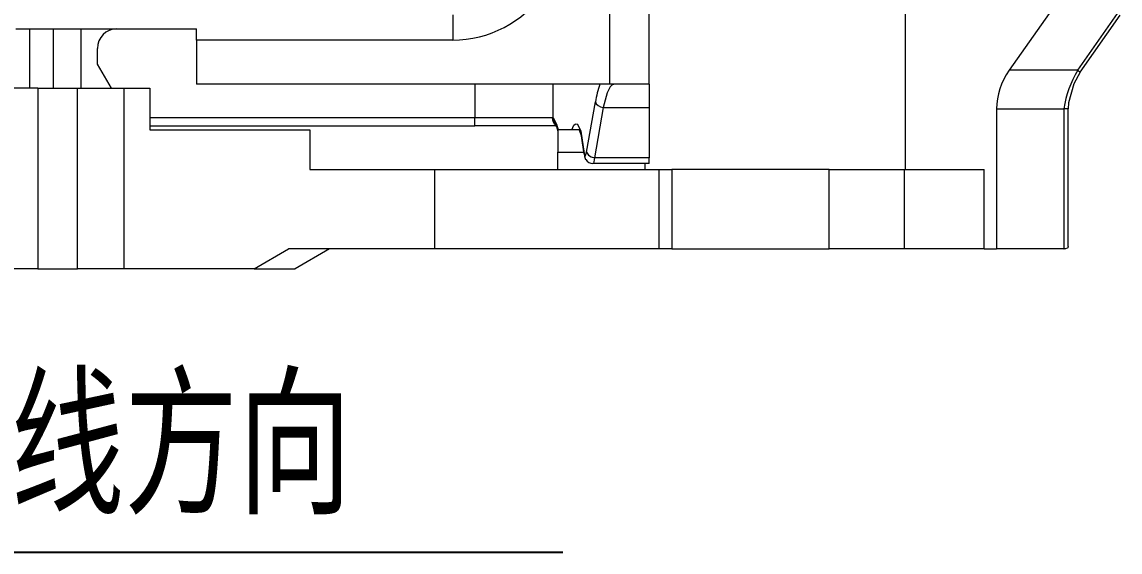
# Model space of a CAD drawing. Header units: inches. Extents: x 47316 to 59086, y 3141 to 11743.
# Drawn here: x 54133.5 to 54161.16, y 9602.85 to 9616.21 of the extents above; entities that cross this region are included whole.
import ezdxf

# ---------------------------------------------------------------- set-up
doc = ezdxf.new("R2010")
doc.units = ezdxf.units.IN
doc.header["$MEASUREMENT"] = 0
doc.styles.add('MtX_FangSong_GB2312', font='')
doc.styles.get('MtX_FangSong_GB2312').set_extended_font_data('FangSong_GB2312')

msp = doc.modelspace()

# ---------------------------------------------------------------- linework, layer by layer
at = {"color": 0, "lineweight": 15}
for p, q in [((54148.301, 9640.24), (54148.301, 9614.64)), ((54149.301, 9614.64), (54149.301, 9640.24)), ((54160.156, 9614.948), (54159.997, 9614.654)), ((54148.317, 9614.571), (54148.242, 9614.423)), ((54148.356, 9614.615), (54148.317, 9614.571)), ((54148.397, 9614.637), (54148.356, 9614.615)), ((54148.418, 9614.64), (54148.397, 9614.637)), ((54159.997, 9614.654), (54159.862, 9614.175)), ((54148.242, 9614.423), (54148.143, 9614.054)), ((54159.862, 9614.175), (54159.851, 9614.023)), ((54146.879, 9613.783), (54146.908, 9613.753)), ((54146.908, 9613.753), (54146.961, 9613.629)), ((54147.404, 9613.604), (54147.433, 9613.632)), ((54147.433, 9613.632), (54147.457, 9613.64)), ((54147.457, 9613.64), (54147.482, 9613.633)), ((54147.482, 9613.633), (54147.514, 9613.6)), ((54147.351, 9613.49), (54147.404, 9613.604)), ((54147.514, 9613.6), (54147.574, 9613.458)), ((54147.596, 9613.338), (54147.547, 9613.485)), ((54147.574, 9613.458), (54147.665, 9612.897)), ((54147.662, 9612.88), (54147.596, 9613.338)), ((54147.674, 9612.847), (54147.678, 9612.842)), ((54147.678, 9612.842), (54147.683, 9612.84)), ((54147.683, 9612.84), (54147.688, 9612.84)), ((54147.688, 9612.84), (54147.695, 9612.845)), ((54147.695, 9612.845), (54147.707, 9612.867)), ((54147.707, 9612.867), (54147.723, 9612.928)), ((54147.723, 9612.928), (54147.768, 9612.85)), ((54147.768, 9612.85), (54147.838, 9612.806)), ((54147.838, 9612.806), (54147.92, 9612.786)), ((54147.92, 9612.786), (54147.904, 9612.684)), ((54147.887, 9612.641), (54147.882, 9612.64)), ((54147.889, 9612.644), (54147.887, 9612.641)), ((54147.895, 9612.654), (54147.889, 9612.644)), ((54147.904, 9612.684), (54147.895, 9612.654)), ((54159.787, 9610.492), (54159.751, 9610.49)), ((54159.831, 9610.506), (54159.787, 9610.492)), ((54159.844, 9610.519), (54159.831, 9610.506)), ((54159.851, 9610.548), (54159.844, 9610.519))]:
    msp.add_line(p, q, dxfattribs=at)
at = {"color": 0, "lineweight": 15, "ltscale": 0.32375}
msp.add_line((54155.751, 9625.44), (54155.751, 9612.49), dxfattribs=at)
at = {"color": 0, "lineweight": 15, "ltscale": 0.015892}
msp.add_line((54144.351, 9616.39), (54144.351, 9615.754), dxfattribs=at)
at = {"color": 0, "lineweight": 15, "ltscale": 0.043711}
for p, q in [((54159.371, 9616.424), (54158.368, 9614.992)), ((54160.093, 9614.992), (54161.096, 9616.424))]:
    msp.add_line(p, q, dxfattribs=at)
at = {"color": 0, "lineweight": 15, "ltscale": 0.04371}
msp.add_line((54160.156, 9614.948), (54161.159, 9616.38), dxfattribs=at)
at = {"color": 0, "lineweight": 15, "ltscale": 0.113779}
msp.add_line((54133.35, 9616.04), (54137.901, 9616.04), dxfattribs=at)
at = {"color": 0, "lineweight": 15, "ltscale": 0.0375}
for p, q in [((54133.701, 9614.54), (54133.701, 9616.04)), ((54134.287, 9616.04), (54134.287, 9614.54)), ((54134.994, 9614.54), (54134.994, 9616.04))]:
    msp.add_line(p, q, dxfattribs=at)
at = {"color": 0, "lineweight": 15, "ltscale": 0.007141}
msp.add_line((54137.901, 9615.754), (54137.901, 9616.04), dxfattribs=at)
at = {"color": 0, "lineweight": 15, "ltscale": 0.16125}
msp.add_line((54144.351, 9615.754), (54137.901, 9615.754), dxfattribs=at)
at = {"color": 0, "lineweight": 15, "ltscale": 0.027858}
msp.add_line((54137.901, 9615.754), (54137.901, 9614.64), dxfattribs=at)
at = {"color": 0, "lineweight": 15, "ltscale": 0.009778}
msp.add_line((54135.401, 9615.149), (54135.401, 9615.54), dxfattribs=at)
at = {"color": 0, "lineweight": 15, "ltscale": 0.017577}
msp.add_line((54135.753, 9614.54), (54135.401, 9615.149), dxfattribs=at)
at = {"color": 0, "lineweight": 15, "ltscale": 0.043131}
msp.add_line((54160.093, 9614.992), (54158.368, 9614.992), dxfattribs=at)
at = {"color": 0, "lineweight": 15, "ltscale": 0.001938}
msp.add_line((54160.093, 9614.992), (54160.156, 9614.948), dxfattribs=at)
at = {"color": 0, "lineweight": 15, "ltscale": 0.126526}
for p, q in [((54133.901, 9614.54), (54128.84, 9614.54)), ((54133.901, 9609.99), (54128.84, 9609.99))]:
    msp.add_line(p, q, dxfattribs=at)
at = {"color": 0, "lineweight": 15, "ltscale": 0.025}
for p, q in [((54133.901, 9614.54), (54134.901, 9614.54)), ((54149.301, 9614.64), (54148.301, 9614.64)), ((54140.751, 9613.49), (54140.751, 9612.49)), ((54139.351, 9609.99), (54140.217, 9610.49)), ((54141.251, 9610.49), (54140.385, 9609.99)), ((54133.901, 9609.99), (54134.901, 9609.99))]:
    msp.add_line(p, q, dxfattribs=at)
at = {"color": 0, "lineweight": 15, "ltscale": 0.11375}
for p, q in [((54133.901, 9614.54), (54133.901, 9609.99)), ((54134.901, 9609.99), (54134.901, 9614.54)), ((54136.073, 9609.99), (54136.073, 9614.54))]:
    msp.add_line(p, q, dxfattribs=at)
at = {"color": 0, "lineweight": 15, "ltscale": 0.029289}
for p, q in [((54134.901, 9614.54), (54136.073, 9614.54)), ((54136.073, 9609.99), (54134.901, 9609.99))]:
    msp.add_line(p, q, dxfattribs=at)
at = {"color": 0, "lineweight": 15, "ltscale": 0.016154}
msp.add_line((54136.073, 9614.54), (54136.719, 9614.54), dxfattribs=at)
at = {"color": 0, "lineweight": 15, "ltscale": 0.02625}
msp.add_line((54136.719, 9614.54), (54136.719, 9613.49), dxfattribs=at)
at = {"color": 0, "lineweight": 15, "ltscale": 0.26}
msp.add_line((54148.301, 9614.64), (54137.901, 9614.64), dxfattribs=at)
at = {"color": 0, "lineweight": 15, "ltscale": 0.021251}
msp.add_line((54144.909, 9614.64), (54144.909, 9613.79), dxfattribs=at)
at = {"color": 0, "lineweight": 15, "ltscale": 0.021431}
msp.add_line((54146.879, 9613.783), (54146.879, 9614.64), dxfattribs=at)
at = {"color": 0, "lineweight": 15, "ltscale": 0.014645}
msp.add_line((54149.301, 9614.64), (54149.301, 9614.054), dxfattribs=at)
at = {"color": 0, "lineweight": 15, "ltscale": 0.032183}
for p, q in [((54147.723, 9612.928), (54147.946, 9614.195)), ((54148.143, 9614.054), (54147.92, 9612.786))]:
    msp.add_line(p, q, dxfattribs=at)
at = {"color": 0, "lineweight": 15, "ltscale": 0.02895}
msp.add_line((54148.143, 9614.054), (54149.301, 9614.054), dxfattribs=at)
at = {"color": 0, "lineweight": 15, "ltscale": 0.031694}
msp.add_line((54149.301, 9614.054), (54149.301, 9612.786), dxfattribs=at)
at = {"color": 0, "lineweight": 15, "ltscale": 0.088324}
for p, q in [((54158.051, 9614.023), (54158.051, 9610.49)), ((54159.747, 9614.023), (54159.747, 9610.49))]:
    msp.add_line(p, q, dxfattribs=at)
at = {"color": 0, "lineweight": 15, "ltscale": 0.04239}
for p, q in [((54158.051, 9614.023), (54159.747, 9614.023)), ((54159.747, 9610.49), (54158.051, 9610.49))]:
    msp.add_line(p, q, dxfattribs=at)
at = {"color": 0, "lineweight": 15, "ltscale": 0.002609}
msp.add_line((54159.851, 9614.023), (54159.747, 9614.023), dxfattribs=at)
at = {"color": 0, "lineweight": 15, "ltscale": 0.086864}
msp.add_line((54159.851, 9610.548), (54159.851, 9614.023), dxfattribs=at)
at = {"color": 0, "lineweight": 15, "ltscale": 0.204753}
for p, q in [((54144.909, 9613.79), (54136.719, 9613.79)), ((54136.719, 9613.59), (54144.909, 9613.59))]:
    msp.add_line(p, q, dxfattribs=at)
at = {"color": 0, "lineweight": 15, "ltscale": 0.048619}
msp.add_line((54146.854, 9613.79), (54144.909, 9613.79), dxfattribs=at)
at = {"color": 0, "lineweight": 15, "ltscale": 0.004999}
msp.add_line((54144.909, 9613.59), (54144.909, 9613.79), dxfattribs=at)
at = {"color": 0, "lineweight": 15, "ltscale": 0.003639}
msp.add_line((54146.961, 9613.629), (54147.004, 9613.49), dxfattribs=at)
at = {"color": 0, "lineweight": 15, "ltscale": 0.100807}
msp.add_line((54136.719, 9613.49), (54140.751, 9613.49), dxfattribs=at)
at = {"color": 0, "lineweight": 15, "ltscale": 0.051301}
msp.add_line((54146.961, 9613.59), (54144.909, 9613.59), dxfattribs=at)
at = {"color": 0, "lineweight": 15, "ltscale": 0.002933}
msp.add_line((54146.967, 9613.571), (54147.001, 9613.458), dxfattribs=at)
at = {"color": 0, "lineweight": 15, "ltscale": 0.014107}
msp.add_line((54147.001, 9613.49), (54147.001, 9612.925), dxfattribs=at)
at = {"color": 0, "lineweight": 15, "ltscale": 0.012962}
msp.add_line((54147.52, 9613.49), (54147.001, 9613.49), dxfattribs=at)
at = {"color": 0, "lineweight": 15, "ltscale": 0.016424}
msp.add_line((54147.001, 9612.925), (54147.658, 9612.925), dxfattribs=at)
at = {"color": 0, "lineweight": 15, "ltscale": 0.010893}
msp.add_line((54147.001, 9612.49), (54147.001, 9612.925), dxfattribs=at)
at = {"color": 0, "lineweight": 15, "ltscale": 0.000432675}
msp.add_line((54147.665, 9612.897), (54147.662, 9612.88), dxfattribs=at)
at = {"color": 0, "lineweight": 15, "ltscale": 0.034538}
msp.add_line((54149.301, 9612.786), (54147.92, 9612.786), dxfattribs=at)
at = {"color": 0, "lineweight": 15, "ltscale": 0.003661}
msp.add_line((54149.301, 9612.64), (54149.301, 9612.786), dxfattribs=at)
at = {"color": 0, "lineweight": 15, "ltscale": 0.035474}
msp.add_line((54149.301, 9612.64), (54147.882, 9612.64), dxfattribs=at)
at = {"color": 0, "lineweight": 15, "ltscale": 0.003751}
msp.add_line((54149.201, 9612.49), (54149.201, 9612.64), dxfattribs=at)
at = {"color": 0, "lineweight": 15, "ltscale": 0.078542}
msp.add_line((54140.751, 9612.49), (54143.893, 9612.49), dxfattribs=at)
at = {"color": 0, "lineweight": 15, "ltscale": 0.070711}
for p, q in [((54143.893, 9612.49), (54146.721, 9612.49)), ((54146.721, 9612.49), (54149.55, 9612.49)), ((54146.721, 9610.49), (54143.893, 9610.49)), ((54149.55, 9610.49), (54146.721, 9610.49))]:
    msp.add_line(p, q, dxfattribs=at)
at = {"color": 0, "lineweight": 15, "ltscale": 0.05}
for p, q in [((54143.893, 9612.49), (54143.893, 9610.49)), ((54149.55, 9610.49), (54149.55, 9612.49)), ((54149.871, 9612.49), (54149.871, 9610.49)), ((54153.831, 9610.49), (54153.831, 9612.49)), ((54155.723, 9612.49), (54155.723, 9610.49)), ((54157.738, 9610.49), (54157.738, 9612.49))]:
    msp.add_line(p, q, dxfattribs=at)
at = {"color": 0, "lineweight": 15, "ltscale": 0.008039}
for p, q in [((54149.55, 9612.49), (54149.871, 9612.49)), ((54149.871, 9610.49), (54149.55, 9610.49))]:
    msp.add_line(p, q, dxfattribs=at)
at = {"color": 0, "lineweight": 15, "ltscale": 0.049498}
for p, q in [((54151.851, 9612.49), (54149.871, 9612.49)), ((54149.871, 9610.49), (54151.851, 9610.49))]:
    msp.add_line(p, q, dxfattribs=at)
at = {"color": 0, "lineweight": 15, "ltscale": 0.049497}
for p, q in [((54153.831, 9612.49), (54151.851, 9612.49)), ((54151.851, 9610.49), (54153.831, 9610.49))]:
    msp.add_line(p, q, dxfattribs=at)
at = {"color": 0, "lineweight": 15, "ltscale": 0.047299}
for p, q in [((54153.831, 9612.49), (54155.723, 9612.49)), ((54155.723, 9610.49), (54153.831, 9610.49))]:
    msp.add_line(p, q, dxfattribs=at)
at = {"color": 0, "lineweight": 15, "ltscale": 0.050366}
for p, q in [((54155.723, 9612.49), (54157.738, 9612.49)), ((54157.738, 9610.49), (54155.723, 9610.49))]:
    msp.add_line(p, q, dxfattribs=at)
at = {"color": 0, "lineweight": 15, "ltscale": 0.0919}
msp.add_line((54143.893, 9610.49), (54140.217, 9610.49), dxfattribs=at)
at = {"color": 0, "lineweight": 15, "ltscale": 0.007828}
msp.add_line((54157.738, 9610.49), (54158.051, 9610.49), dxfattribs=at)
at = {"color": 0, "lineweight": 15, "ltscale": 0.0001091}
msp.add_line((54159.747, 9610.49), (54159.751, 9610.49), dxfattribs=at)
at = {"color": 0, "lineweight": 15, "ltscale": 0.081952}
msp.add_line((54139.351, 9609.99), (54136.073, 9609.99), dxfattribs=at)
at = {"color": 0, "lineweight": 15, "ltscale": 0.025858}
msp.add_line((54139.351, 9609.99), (54140.385, 9609.99), dxfattribs=at)
at = {"color": 7, "lineweight": -2}
msp.add_line((54128.044, 9602.848), (54147.122, 9602.848), dxfattribs=at)
at = {"color": 0, "lineweight": 15}
for centre, radius, start, end in [((54144.351, 9618.554), 2.8, 270, 325.1053), ((54135.901, 9615.54), 0.5, 91.2696, 180), ((54162.328, 9613.648), 2.608, 148.987, 171.7492), ((54150.439, 9613.807), 2.522, 160.7079, 171.1374), ((54147.055, 9613.789), 0.201, 179.6763, 238.413), ((54146.855, 9613.747), 0.0427, 56.3137, 91.5654), ((54147.075, 9613.778), 0.196, 178.6898, 227.2312), ((54146.631, 9613.479), 0.348, 15.183, 27.2959), ((54147.11, 9613.614), 0.149, 174.2065, 196.8798), ((54147.517, 9613.435), 0.0553, 55.4814, 87.1172), ((54147.983, 9612.892), 0.32, 182.2647, 207.0732), ((54147.861, 9612.906), 0.196, 182.6556, 197.5599), ((54147.852, 9612.836), 0.178, 176.6639, 210.1931), ((54147.884, 9612.855), 0.215, 211.093, 269.5814)]:
    msp.add_arc(centre, radius, start, end, dxfattribs=at)
for centre, major_axis, ratio, start_param, end_param in [((54160.579, 9614.023), (2.528, 0), 0.791274, 2.635641, 3.141593), ((54148.143, 9614.195), (-0.197, 0.035), 0.701674, 0.246197, 1.693895)]:
    msp.add_ellipse(centre, major_axis=major_axis, ratio=ratio, start_param=start_param, end_param=end_param, dxfattribs=at)

# ---------------------------------------------------------------- texts
at = {"color": 0, "lineweight": 15, "style": 'MtX_FangSong_GB2312', "width": 0.7}
msp.add_text('出线方向', height=3, dxfattribs=at).set_placement((54130.349, 9604.123))

doc.saveas('drawing.dxf')
